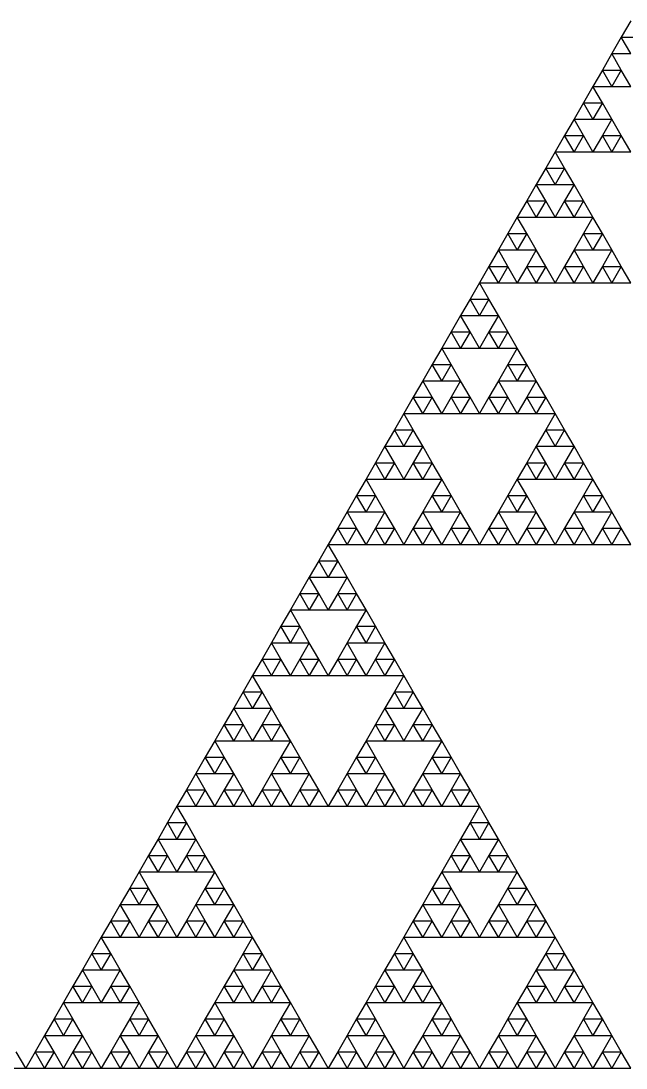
# Model space of a CAD drawing. Header units: metres. Extents: x -50 to 50, y -29 to 58.
# Drawn here: x -25.05 to -18.8, y -7.22 to 3.61 of the extents above; entities that cross this region are included whole.
import ezdxf

# ---------------------------------------------------------------- set-up
doc = ezdxf.new("R2010")
doc.units = ezdxf.units.M

msp = doc.modelspace()

# ---------------------------------------------------------------- linework, layer by layer
for p, q in [((-18.75, 3.60842), (-18.8477, 3.43928)), ((-18.8477, 3.43928), (-18.9453, 3.27014)), ((-18.75, 3.27014), (-18.8477, 3.43928)), ((-18.8477, 3.43928), (-18.6523, 3.43928)), ((-18.9453, 3.27014), (-19.043, 3.10099)), ((-18.8477, 3.10099), (-18.9453, 3.27014)), ((-18.9453, 3.27014), (-18.75, 3.27014)), ((-19.043, 3.10099), (-19.1406, 2.93185)), ((-18.9453, 2.93185), (-19.043, 3.10099)), ((-19.043, 3.10099), (-18.8477, 3.10099)), ((-18.8477, 3.10099), (-18.9453, 2.93185)), ((-18.75, 2.93185), (-18.8477, 3.10099)), ((-19.1406, 2.93185), (-19.2383, 2.76271)), ((-19.043, 2.76271), (-19.1406, 2.93185)), ((-19.1406, 2.93185), (-18.9453, 2.93185)), ((-18.9453, 2.93185), (-18.75, 2.93185)), ((-19.2383, 2.76271), (-19.3359, 2.59356)), ((-19.1406, 2.59356), (-19.2383, 2.76271)), ((-19.2383, 2.76271), (-19.043, 2.76271)), ((-19.043, 2.76271), (-19.1406, 2.59356)), ((-18.9453, 2.59356), (-19.043, 2.76271)), ((-19.3359, 2.59356), (-19.4336, 2.42442)), ((-19.2383, 2.42442), (-19.3359, 2.59356)), ((-19.3359, 2.59356), (-19.1406, 2.59356)), ((-19.1406, 2.59356), (-18.9453, 2.59356)), ((-18.9453, 2.59356), (-19.043, 2.42442)), ((-18.8477, 2.42442), (-18.9453, 2.59356)), ((-19.4336, 2.42442), (-19.5312, 2.25527)), ((-19.3359, 2.25527), (-19.4336, 2.42442)), ((-19.4336, 2.42442), (-19.2383, 2.42442)), ((-19.2383, 2.42442), (-19.3359, 2.25527)), ((-19.1406, 2.25527), (-19.2383, 2.42442)), ((-19.043, 2.42442), (-19.1406, 2.25527)), ((-18.9453, 2.25527), (-19.043, 2.42442)), ((-19.043, 2.42442), (-18.8477, 2.42442)), ((-18.8477, 2.42442), (-18.9453, 2.25527)), ((-18.75, 2.25527), (-18.8477, 2.42442)), ((-19.5312, 2.25526), (-19.6289, 2.08612)), ((-19.5312, 2.25527), (-19.3359, 2.25527)), ((-19.4336, 2.08612), (-19.5312, 2.25526)), ((-19.3359, 2.25527), (-19.1406, 2.25527)), ((-19.1406, 2.25527), (-18.9453, 2.25527)), ((-18.9453, 2.25527), (-18.75, 2.25527)), ((-19.6289, 2.08612), (-19.7266, 1.91697)), ((-19.5312, 1.91697), (-19.6289, 2.08612)), ((-19.6289, 2.08612), (-19.4336, 2.08612)), ((-19.4336, 2.08612), (-19.5312, 1.91697)), ((-19.3359, 1.91697), (-19.4336, 2.08612)), ((-19.7266, 1.91697), (-19.8242, 1.74783)), ((-19.6289, 1.74783), (-19.7266, 1.91697)), ((-19.7266, 1.91697), (-19.5312, 1.91697)), ((-19.5312, 1.91697), (-19.3359, 1.91697)), ((-19.3359, 1.91697), (-19.4336, 1.74783)), ((-19.2383, 1.74783), (-19.3359, 1.91697)), ((-19.8242, 1.74783), (-19.9219, 1.57868)), ((-19.7266, 1.57868), (-19.8242, 1.74783)), ((-19.8242, 1.74783), (-19.6289, 1.74783)), ((-19.6289, 1.74783), (-19.7266, 1.57868)), ((-19.5312, 1.57868), (-19.6289, 1.74783)), ((-19.4336, 1.74783), (-19.5312, 1.57868)), ((-19.3359, 1.57868), (-19.4336, 1.74783)), ((-19.4336, 1.74783), (-19.2383, 1.74783)), ((-19.2383, 1.74783), (-19.3359, 1.57868)), ((-19.1406, 1.57868), (-19.2383, 1.74783)), ((-19.9219, 1.57868), (-20.0195, 1.40954)), ((-19.8242, 1.40954), (-19.9219, 1.57868)), ((-19.9219, 1.57868), (-19.7266, 1.57868)), ((-19.7266, 1.57868), (-19.5312, 1.57868)), ((-19.5312, 1.57868), (-19.3359, 1.57868)), ((-19.3359, 1.57868), (-19.1406, 1.57868)), ((-19.1406, 1.57868), (-19.2383, 1.40954)), ((-19.043, 1.40954), (-19.1406, 1.57868)), ((-20.0195, 1.40954), (-20.1172, 1.2404)), ((-19.9219, 1.2404), (-20.0195, 1.40954)), ((-20.0195, 1.40954), (-19.8242, 1.40954)), ((-19.8242, 1.40954), (-19.9219, 1.2404)), ((-19.7266, 1.2404), (-19.8242, 1.40954)), ((-19.2383, 1.40954), (-19.3359, 1.2404)), ((-19.1406, 1.2404), (-19.2383, 1.40954)), ((-19.2383, 1.40954), (-19.043, 1.40954)), ((-19.043, 1.40954), (-19.1406, 1.2404)), ((-18.9453, 1.2404), (-19.043, 1.40954)), ((-20.1172, 1.2404), (-20.2148, 1.07125)), ((-20.0195, 1.07125), (-20.1172, 1.2404)), ((-20.1172, 1.2404), (-19.9219, 1.2404)), ((-19.9219, 1.2404), (-19.7266, 1.2404)), ((-19.7266, 1.2404), (-19.8242, 1.07125)), ((-19.6289, 1.07125), (-19.7266, 1.2404)), ((-19.3359, 1.2404), (-19.4336, 1.07125)), ((-19.2383, 1.07125), (-19.3359, 1.2404)), ((-19.3359, 1.2404), (-19.1406, 1.2404)), ((-19.1406, 1.2404), (-18.9453, 1.2404)), ((-18.9453, 1.2404), (-19.043, 1.07125)), ((-18.8477, 1.07125), (-18.9453, 1.2404)), ((-20.2148, 1.07125), (-20.3125, 0.90211)), ((-20.1172, 0.90211), (-20.2148, 1.07125)), ((-20.2148, 1.07125), (-20.0195, 1.07125)), ((-20.0195, 1.07125), (-20.1172, 0.90211)), ((-19.9219, 0.90211), (-20.0195, 1.07125)), ((-19.8242, 1.07125), (-19.9219, 0.90211)), ((-19.7266, 0.90211), (-19.8242, 1.07125)), ((-19.8242, 1.07125), (-19.6289, 1.07125)), ((-19.6289, 1.07125), (-19.7266, 0.90211)), ((-19.5312, 0.90211), (-19.6289, 1.07125)), ((-19.4336, 1.07125), (-19.5312, 0.90211)), ((-19.3359, 0.90211), (-19.4336, 1.07125)), ((-19.4336, 1.07125), (-19.2383, 1.07125)), ((-19.2383, 1.07125), (-19.3359, 0.90211)), ((-19.1406, 0.90211), (-19.2383, 1.07125)), ((-19.043, 1.07125), (-19.1406, 0.90211)), ((-18.9453, 0.90211), (-19.043, 1.07125)), ((-19.043, 1.07125), (-18.8477, 1.07125)), ((-18.8477, 1.07125), (-18.9453, 0.90211)), ((-18.75, 0.90211), (-18.8477, 1.07125)), ((-20.3125, 0.90209), (-20.4102, 0.73295)), ((-20.3125, 0.90211), (-20.1172, 0.90211)), ((-20.2148, 0.73295), (-20.3125, 0.90209)), ((-20.1172, 0.90211), (-19.9219, 0.90211)), ((-19.9219, 0.90211), (-19.7266, 0.90211)), ((-19.7266, 0.90211), (-19.5312, 0.90211)), ((-19.5312, 0.90211), (-19.3359, 0.90211)), ((-19.3359, 0.90211), (-19.1406, 0.90211)), ((-19.1406, 0.90211), (-18.9453, 0.90211)), ((-18.9453, 0.90211), (-18.75, 0.90211)), ((-20.4102, 0.73295), (-20.5078, 0.56381)), ((-20.3125, 0.56381), (-20.4102, 0.73295)), ((-20.4102, 0.73295), (-20.2148, 0.73295)), ((-20.2148, 0.73295), (-20.3125, 0.56381)), ((-20.1172, 0.56381), (-20.2148, 0.73295)), ((-20.5078, 0.56381), (-20.6055, 0.39466)), ((-20.4102, 0.39466), (-20.5078, 0.56381)), ((-20.5078, 0.56381), (-20.3125, 0.56381)), ((-20.3125, 0.56381), (-20.1172, 0.56381)), ((-20.1172, 0.56381), (-20.2148, 0.39466)), ((-20.0195, 0.39466), (-20.1172, 0.56381)), ((-20.6055, 0.39466), (-20.7031, 0.22552)), ((-20.5078, 0.22552), (-20.6055, 0.39466)), ((-20.6055, 0.39466), (-20.4102, 0.39466)), ((-20.4102, 0.39466), (-20.5078, 0.22552)), ((-20.3125, 0.22552), (-20.4102, 0.39466)), ((-20.2148, 0.39466), (-20.3125, 0.22552)), ((-20.1172, 0.22552), (-20.2148, 0.39466)), ((-20.2148, 0.39466), (-20.0195, 0.39466)), ((-20.0195, 0.39466), (-20.1172, 0.22552)), ((-19.9219, 0.22552), (-20.0195, 0.39466)), ((-20.7031, 0.22552), (-20.8008, 0.05638)), ((-20.6055, 0.05638), (-20.7031, 0.22552)), ((-20.7031, 0.22552), (-20.5078, 0.22552)), ((-20.5078, 0.22552), (-20.3125, 0.22552)), ((-20.3125, 0.22552), (-20.1172, 0.22552)), ((-20.1172, 0.22552), (-19.9219, 0.22552)), ((-19.9219, 0.22552), (-20.0195, 0.05638)), ((-19.8242, 0.05638), (-19.9219, 0.22552)), ((-20.8008, 0.05638), (-20.8984, -0.11277)), ((-20.7031, -0.11277), (-20.8008, 0.05638)), ((-20.8008, 0.05638), (-20.6055, 0.05638)), ((-20.6055, 0.05638), (-20.7031, -0.11277)), ((-20.5078, -0.11277), (-20.6055, 0.05638)), ((-20.0195, 0.05638), (-20.1172, -0.11277)), ((-19.9219, -0.11277), (-20.0195, 0.05638)), ((-20.0195, 0.05638), (-19.8242, 0.05638)), ((-19.8242, 0.05638), (-19.9219, -0.11277)), ((-19.7266, -0.11277), (-19.8242, 0.05638)), ((-20.8984, -0.11277), (-20.9961, -0.28191)), ((-20.8008, -0.28191), (-20.8984, -0.11277)), ((-20.8984, -0.11277), (-20.7031, -0.11277)), ((-20.7031, -0.11277), (-20.5078, -0.11277)), ((-20.5078, -0.11277), (-20.6055, -0.28191)), ((-20.4102, -0.28191), (-20.5078, -0.11277)), ((-20.1172, -0.11277), (-20.2148, -0.28191)), ((-20.0195, -0.28191), (-20.1172, -0.11277)), ((-20.1172, -0.11277), (-19.9219, -0.11277)), ((-19.9219, -0.11277), (-19.7266, -0.11277)), ((-19.7266, -0.11277), (-19.8242, -0.28191)), ((-19.6289, -0.28191), (-19.7266, -0.11277)), ((-20.9961, -0.28191), (-21.0938, -0.45105)), ((-20.8984, -0.45105), (-20.9961, -0.28191)), ((-20.9961, -0.28191), (-20.8008, -0.28191)), ((-20.8008, -0.28191), (-20.8984, -0.45105)), ((-20.7031, -0.45105), (-20.8008, -0.28191)), ((-20.6055, -0.28191), (-20.7031, -0.45105)), ((-20.5078, -0.45105), (-20.6055, -0.28191)), ((-20.6055, -0.28191), (-20.4102, -0.28191)), ((-20.4102, -0.28191), (-20.5078, -0.45105)), ((-20.3125, -0.45105), (-20.4102, -0.28191)), ((-20.2148, -0.28191), (-20.3125, -0.45105)), ((-20.1172, -0.45105), (-20.2148, -0.28191)), ((-20.2148, -0.28191), (-20.0195, -0.28191)), ((-20.0195, -0.28191), (-20.1172, -0.45105)), ((-19.9219, -0.45105), (-20.0195, -0.28191)), ((-19.8242, -0.28191), (-19.9219, -0.45105)), ((-19.7266, -0.45105), (-19.8242, -0.28191)), ((-19.8242, -0.28191), (-19.6289, -0.28191)), ((-19.6289, -0.28191), (-19.7266, -0.45105)), ((-19.5312, -0.45105), (-19.6289, -0.28191)), ((-21.0938, -0.45107), (-21.1914, -0.62021)), ((-21.0938, -0.45105), (-20.8984, -0.45105)), ((-20.9961, -0.62021), (-21.0938, -0.45107)), ((-20.8984, -0.45105), (-20.7031, -0.45105)), ((-20.7031, -0.45105), (-20.5078, -0.45105)), ((-20.5078, -0.45105), (-20.3125, -0.45105)), ((-20.3125, -0.45105), (-20.1172, -0.45105)), ((-20.1172, -0.45105), (-19.9219, -0.45105)), ((-19.9219, -0.45105), (-19.7266, -0.45105)), ((-19.7266, -0.45105), (-19.5312, -0.45105)), ((-19.5312, -0.45107), (-19.6289, -0.62021)), ((-19.4336, -0.62021), (-19.5312, -0.45107)), ((-21.1914, -0.62021), (-21.2891, -0.78936)), ((-21.0938, -0.78936), (-21.1914, -0.62021)), ((-21.1914, -0.62021), (-20.9961, -0.62021)), ((-20.9961, -0.62021), (-21.0938, -0.78936)), ((-20.8984, -0.78936), (-20.9961, -0.62021)), ((-19.6289, -0.62021), (-19.7266, -0.78936)), ((-19.5312, -0.78936), (-19.6289, -0.62021)), ((-19.6289, -0.62021), (-19.4336, -0.62021)), ((-19.4336, -0.62021), (-19.5312, -0.78936)), ((-19.3359, -0.78936), (-19.4336, -0.62021)), ((-21.2891, -0.78936), (-21.3867, -0.9585)), ((-21.1914, -0.9585), (-21.2891, -0.78936)), ((-21.2891, -0.78936), (-21.0938, -0.78936)), ((-21.0938, -0.78936), (-20.8984, -0.78936)), ((-20.8984, -0.78936), (-20.9961, -0.9585)), ((-20.8008, -0.9585), (-20.8984, -0.78936)), ((-19.7266, -0.78936), (-19.8242, -0.9585)), ((-19.6289, -0.9585), (-19.7266, -0.78936)), ((-19.7266, -0.78936), (-19.5312, -0.78936)), ((-19.5312, -0.78936), (-19.3359, -0.78936)), ((-19.3359, -0.78936), (-19.4336, -0.9585)), ((-19.2383, -0.9585), (-19.3359, -0.78936)), ((-21.3867, -0.9585), (-21.4844, -1.12765)), ((-21.2891, -1.12765), (-21.3867, -0.9585)), ((-21.3867, -0.9585), (-21.1914, -0.9585)), ((-21.1914, -0.9585), (-21.2891, -1.12765)), ((-21.0938, -1.12765), (-21.1914, -0.9585)), ((-20.9961, -0.9585), (-21.0938, -1.12765)), ((-20.8984, -1.12765), (-20.9961, -0.9585)), ((-20.9961, -0.9585), (-20.8008, -0.9585)), ((-20.8008, -0.9585), (-20.8984, -1.12765)), ((-20.7031, -1.12765), (-20.8008, -0.9585)), ((-19.8242, -0.9585), (-19.9219, -1.12765)), ((-19.7266, -1.12765), (-19.8242, -0.9585)), ((-19.8242, -0.9585), (-19.6289, -0.9585)), ((-19.6289, -0.9585), (-19.7266, -1.12765)), ((-19.5312, -1.12765), (-19.6289, -0.9585)), ((-19.4336, -0.9585), (-19.5312, -1.12765)), ((-19.3359, -1.12765), (-19.4336, -0.9585)), ((-19.4336, -0.9585), (-19.2383, -0.9585)), ((-19.2383, -0.9585), (-19.3359, -1.12765)), ((-19.1406, -1.12765), (-19.2383, -0.9585)), ((-21.4844, -1.12765), (-21.582, -1.29679)), ((-21.3867, -1.29679), (-21.4844, -1.12765)), ((-21.4844, -1.12765), (-21.2891, -1.12765)), ((-21.2891, -1.12765), (-21.0938, -1.12765)), ((-21.0938, -1.12765), (-20.8984, -1.12765)), ((-20.8984, -1.12765), (-20.7031, -1.12765)), ((-20.7031, -1.12765), (-20.8008, -1.29679)), ((-20.6055, -1.29679), (-20.7031, -1.12765)), ((-19.9219, -1.12765), (-20.0195, -1.29679)), ((-19.8242, -1.29679), (-19.9219, -1.12765)), ((-19.9219, -1.12765), (-19.7266, -1.12765)), ((-19.7266, -1.12765), (-19.5312, -1.12765)), ((-19.5312, -1.12765), (-19.3359, -1.12765)), ((-19.3359, -1.12765), (-19.1406, -1.12765)), ((-19.1406, -1.12765), (-19.2383, -1.29679)), ((-19.043, -1.29679), (-19.1406, -1.12765)), ((-21.582, -1.29679), (-21.6797, -1.46593)), ((-21.4844, -1.46593), (-21.582, -1.29679)), ((-21.582, -1.29679), (-21.3867, -1.29679)), ((-21.3867, -1.29679), (-21.4844, -1.46593)), ((-21.2891, -1.46593), (-21.3867, -1.29679)), ((-20.8008, -1.29679), (-20.8984, -1.46593)), ((-20.7031, -1.46593), (-20.8008, -1.29679)), ((-20.8008, -1.29679), (-20.6055, -1.29679)), ((-20.6055, -1.29679), (-20.7031, -1.46593)), ((-20.5078, -1.46593), (-20.6055, -1.29679)), ((-20.0195, -1.29679), (-20.1172, -1.46593)), ((-19.9219, -1.46593), (-20.0195, -1.29679)), ((-20.0195, -1.29679), (-19.8242, -1.29679)), ((-19.8242, -1.29679), (-19.9219, -1.46593)), ((-19.7266, -1.46593), (-19.8242, -1.29679)), ((-19.2383, -1.29679), (-19.3359, -1.46593)), ((-19.1406, -1.46593), (-19.2383, -1.29679)), ((-19.2383, -1.29679), (-19.043, -1.29679)), ((-19.043, -1.29679), (-19.1406, -1.46593)), ((-18.9453, -1.46593), (-19.043, -1.29679)), ((-21.6797, -1.46593), (-21.7773, -1.63508)), ((-21.582, -1.63508), (-21.6797, -1.46593)), ((-21.6797, -1.46593), (-21.4844, -1.46593)), ((-21.4844, -1.46593), (-21.2891, -1.46593)), ((-21.2891, -1.46593), (-21.3867, -1.63508)), ((-21.1914, -1.63508), (-21.2891, -1.46593)), ((-20.8984, -1.46593), (-20.9961, -1.63508)), ((-20.8008, -1.63508), (-20.8984, -1.46593)), ((-20.8984, -1.46593), (-20.7031, -1.46593)), ((-20.7031, -1.46593), (-20.5078, -1.46593)), ((-20.5078, -1.46593), (-20.6055, -1.63508)), ((-20.4102, -1.63508), (-20.5078, -1.46593)), ((-20.1172, -1.46593), (-20.2148, -1.63508)), ((-20.0195, -1.63508), (-20.1172, -1.46593)), ((-20.1172, -1.46593), (-19.9219, -1.46593)), ((-19.9219, -1.46593), (-19.7266, -1.46593)), ((-19.7266, -1.46593), (-19.8242, -1.63508)), ((-19.6289, -1.63508), (-19.7266, -1.46593)), ((-19.3359, -1.46593), (-19.4336, -1.63508)), ((-19.2383, -1.63508), (-19.3359, -1.46593)), ((-19.3359, -1.46593), (-19.1406, -1.46593)), ((-19.1406, -1.46593), (-18.9453, -1.46593)), ((-18.9453, -1.46593), (-19.043, -1.63508)), ((-18.8477, -1.63508), (-18.9453, -1.46593)), ((-21.7773, -1.63508), (-21.875, -1.80422)), ((-21.6797, -1.80422), (-21.7773, -1.63508)), ((-21.7773, -1.63508), (-21.582, -1.63508)), ((-21.582, -1.63508), (-21.6797, -1.80422)), ((-21.4844, -1.80422), (-21.582, -1.63508)), ((-21.3867, -1.63508), (-21.4844, -1.80422)), ((-21.2891, -1.80422), (-21.3867, -1.63508)), ((-21.3867, -1.63508), (-21.1914, -1.63508)), ((-21.1914, -1.63508), (-21.2891, -1.80422)), ((-21.0938, -1.80422), (-21.1914, -1.63508)), ((-20.9961, -1.63508), (-21.0938, -1.80422)), ((-20.8984, -1.80422), (-20.9961, -1.63508)), ((-20.9961, -1.63508), (-20.8008, -1.63508)), ((-20.8008, -1.63508), (-20.8984, -1.80422)), ((-20.7031, -1.80422), (-20.8008, -1.63508)), ((-20.6055, -1.63508), (-20.7031, -1.80422)), ((-20.5078, -1.80422), (-20.6055, -1.63508)), ((-20.6055, -1.63508), (-20.4102, -1.63508)), ((-20.4102, -1.63508), (-20.5078, -1.80422)), ((-20.3125, -1.80422), (-20.4102, -1.63508)), ((-20.2148, -1.63508), (-20.3125, -1.80422)), ((-20.1172, -1.80422), (-20.2148, -1.63508)), ((-20.2148, -1.63508), (-20.0195, -1.63508)), ((-20.0195, -1.63508), (-20.1172, -1.80422)), ((-19.9219, -1.80422), (-20.0195, -1.63508)), ((-19.8242, -1.63508), (-19.9219, -1.80422)), ((-19.7266, -1.80422), (-19.8242, -1.63508)), ((-19.8242, -1.63508), (-19.6289, -1.63508)), ((-19.6289, -1.63508), (-19.7266, -1.80422)), ((-19.5312, -1.80422), (-19.6289, -1.63508)), ((-19.4336, -1.63508), (-19.5312, -1.80422)), ((-19.3359, -1.80422), (-19.4336, -1.63508)), ((-19.4336, -1.63508), (-19.2383, -1.63508)), ((-19.2383, -1.63508), (-19.3359, -1.80422)), ((-19.1406, -1.80422), (-19.2383, -1.63508)), ((-19.043, -1.63508), (-19.1406, -1.80422)), ((-18.9453, -1.80422), (-19.043, -1.63508)), ((-19.043, -1.63508), (-18.8477, -1.63508)), ((-18.8477, -1.63508), (-18.9453, -1.80422)), ((-18.75, -1.80422), (-18.8477, -1.63508)), ((-21.875, -1.80424), (-21.9727, -1.97338)), ((-21.875, -1.80422), (-21.6797, -1.80422)), ((-21.7773, -1.97338), (-21.875, -1.80424)), ((-21.6797, -1.80422), (-21.4844, -1.80422)), ((-21.4844, -1.80422), (-21.2891, -1.80422)), ((-21.2891, -1.80422), (-21.0938, -1.80422)), ((-21.0938, -1.80422), (-20.8984, -1.80422)), ((-20.8984, -1.80422), (-20.7031, -1.80422)), ((-20.7031, -1.80422), (-20.5078, -1.80422)), ((-20.5078, -1.80422), (-20.3125, -1.80422)), ((-20.3125, -1.80422), (-20.1172, -1.80422)), ((-20.1172, -1.80422), (-19.9219, -1.80422)), ((-19.9219, -1.80422), (-19.7266, -1.80422)), ((-19.7266, -1.80422), (-19.5312, -1.80422)), ((-19.5312, -1.80422), (-19.3359, -1.80422)), ((-19.3359, -1.80422), (-19.1406, -1.80422)), ((-19.1406, -1.80422), (-18.9453, -1.80422)), ((-18.9453, -1.80422), (-18.75, -1.80422)), ((-21.9727, -1.97338), (-22.0703, -2.14252)), ((-21.875, -2.14252), (-21.9727, -1.97338)), ((-21.9727, -1.97338), (-21.7773, -1.97338)), ((-21.7773, -1.97338), (-21.875, -2.14252)), ((-21.6797, -2.14252), (-21.7773, -1.97338)), ((-22.0703, -2.14252), (-22.168, -2.31167)), ((-21.9727, -2.31167), (-22.0703, -2.14252)), ((-22.0703, -2.14252), (-21.875, -2.14252)), ((-21.875, -2.14252), (-21.6797, -2.14252)), ((-21.6797, -2.14252), (-21.7773, -2.31167)), ((-21.582, -2.31167), (-21.6797, -2.14252)), ((-22.168, -2.31167), (-22.2656, -2.48081)), ((-22.0703, -2.48081), (-22.168, -2.31167)), ((-22.168, -2.31167), (-21.9727, -2.31167)), ((-21.9727, -2.31167), (-22.0703, -2.48081)), ((-21.875, -2.48081), (-21.9727, -2.31167)), ((-21.7773, -2.31167), (-21.875, -2.48081)), ((-21.6797, -2.48081), (-21.7773, -2.31167)), ((-21.7773, -2.31167), (-21.582, -2.31167)), ((-21.582, -2.31167), (-21.6797, -2.48081)), ((-21.4844, -2.48081), (-21.582, -2.31167)), ((-22.2656, -2.48081), (-22.3633, -2.64995)), ((-22.168, -2.64995), (-22.2656, -2.48081)), ((-22.2656, -2.48081), (-22.0703, -2.48081)), ((-22.0703, -2.48081), (-21.875, -2.48081)), ((-21.875, -2.48081), (-21.6797, -2.48081)), ((-21.6797, -2.48081), (-21.4844, -2.48081)), ((-21.4844, -2.48081), (-21.582, -2.64995)), ((-21.3867, -2.64995), (-21.4844, -2.48081)), ((-22.3633, -2.64995), (-22.4609, -2.8191)), ((-22.2656, -2.8191), (-22.3633, -2.64995)), ((-22.3633, -2.64995), (-22.168, -2.64995)), ((-22.168, -2.64995), (-22.2656, -2.8191)), ((-22.0703, -2.8191), (-22.168, -2.64995)), ((-21.582, -2.64995), (-21.6797, -2.8191)), ((-21.4844, -2.8191), (-21.582, -2.64995)), ((-21.582, -2.64995), (-21.3867, -2.64995)), ((-21.3867, -2.64995), (-21.4844, -2.8191)), ((-21.2891, -2.8191), (-21.3867, -2.64995)), ((-22.4609, -2.8191), (-22.5586, -2.98824)), ((-22.3633, -2.98824), (-22.4609, -2.8191)), ((-22.4609, -2.8191), (-22.2656, -2.8191)), ((-22.2656, -2.8191), (-22.0703, -2.8191)), ((-22.0703, -2.8191), (-22.168, -2.98824)), ((-21.9727, -2.98824), (-22.0703, -2.8191)), ((-21.6797, -2.8191), (-21.7773, -2.98824)), ((-21.582, -2.98824), (-21.6797, -2.8191)), ((-21.6797, -2.8191), (-21.4844, -2.8191)), ((-21.4844, -2.8191), (-21.2891, -2.8191)), ((-21.2891, -2.8191), (-21.3867, -2.98824)), ((-21.1914, -2.98824), (-21.2891, -2.8191)), ((-22.5586, -2.98824), (-22.6562, -3.15738)), ((-22.4609, -3.15738), (-22.5586, -2.98824)), ((-22.5586, -2.98824), (-22.3633, -2.98824)), ((-22.3633, -2.98824), (-22.4609, -3.15738)), ((-22.2656, -3.15738), (-22.3633, -2.98824)), ((-22.168, -2.98824), (-22.2656, -3.15738)), ((-22.0703, -3.15738), (-22.168, -2.98824)), ((-22.168, -2.98824), (-21.9727, -2.98824)), ((-21.9727, -2.98824), (-22.0703, -3.15738)), ((-21.875, -3.15738), (-21.9727, -2.98824)), ((-21.7773, -2.98824), (-21.875, -3.15738)), ((-21.6797, -3.15738), (-21.7773, -2.98824)), ((-21.7773, -2.98824), (-21.582, -2.98824)), ((-21.582, -2.98824), (-21.6797, -3.15738)), ((-21.4844, -3.15738), (-21.582, -2.98824)), ((-21.3867, -2.98824), (-21.4844, -3.15738)), ((-21.2891, -3.15738), (-21.3867, -2.98824)), ((-21.3867, -2.98824), (-21.1914, -2.98824)), ((-21.1914, -2.98824), (-21.2891, -3.15738)), ((-21.0938, -3.15738), (-21.1914, -2.98824)), ((-22.6562, -3.1574), (-22.7539, -3.32654)), ((-22.6562, -3.15738), (-22.4609, -3.15738)), ((-22.5586, -3.32654), (-22.6562, -3.1574)), ((-22.4609, -3.15738), (-22.2656, -3.15738)), ((-22.2656, -3.15738), (-22.0703, -3.15738)), ((-22.0703, -3.15738), (-21.875, -3.15738)), ((-21.875, -3.15738), (-21.6797, -3.15738)), ((-21.6797, -3.15738), (-21.4844, -3.15738)), ((-21.4844, -3.15738), (-21.2891, -3.15738)), ((-21.2891, -3.15738), (-21.0938, -3.15738)), ((-21.0938, -3.1574), (-21.1914, -3.32654)), ((-20.9961, -3.32654), (-21.0938, -3.1574)), ((-22.7539, -3.32654), (-22.8516, -3.49569)), ((-22.6562, -3.49569), (-22.7539, -3.32654)), ((-22.7539, -3.32654), (-22.5586, -3.32654)), ((-22.5586, -3.32654), (-22.6562, -3.49569)), ((-22.4609, -3.49569), (-22.5586, -3.32654)), ((-21.1914, -3.32654), (-21.2891, -3.49569)), ((-21.0938, -3.49569), (-21.1914, -3.32654)), ((-21.1914, -3.32654), (-20.9961, -3.32654)), ((-20.9961, -3.32654), (-21.0938, -3.49569)), ((-20.8984, -3.49569), (-20.9961, -3.32654)), ((-22.8516, -3.49569), (-22.9492, -3.66483)), ((-22.7539, -3.66483), (-22.8516, -3.49569)), ((-22.8516, -3.49569), (-22.6562, -3.49569)), ((-22.6562, -3.49569), (-22.4609, -3.49569)), ((-22.4609, -3.49569), (-22.5586, -3.66483)), ((-22.3633, -3.66483), (-22.4609, -3.49569)), ((-21.2891, -3.49569), (-21.3867, -3.66483)), ((-21.1914, -3.66483), (-21.2891, -3.49569)), ((-21.2891, -3.49569), (-21.0938, -3.49569)), ((-21.0938, -3.49569), (-20.8984, -3.49569)), ((-20.8984, -3.49569), (-20.9961, -3.66483)), ((-20.8008, -3.66483), (-20.8984, -3.49569)), ((-22.9492, -3.66483), (-23.0469, -3.83397)), ((-22.8516, -3.83397), (-22.9492, -3.66483)), ((-22.9492, -3.66483), (-22.7539, -3.66483)), ((-22.7539, -3.66483), (-22.8516, -3.83397)), ((-22.6562, -3.83397), (-22.7539, -3.66483)), ((-22.5586, -3.66483), (-22.6562, -3.83397)), ((-22.4609, -3.83397), (-22.5586, -3.66483)), ((-22.5586, -3.66483), (-22.3633, -3.66483)), ((-22.3633, -3.66483), (-22.4609, -3.83397)), ((-22.2656, -3.83397), (-22.3633, -3.66483)), ((-21.3867, -3.66483), (-21.4844, -3.83397)), ((-21.2891, -3.83397), (-21.3867, -3.66483)), ((-21.3867, -3.66483), (-21.1914, -3.66483)), ((-21.1914, -3.66483), (-21.2891, -3.83397)), ((-21.0938, -3.83397), (-21.1914, -3.66483)), ((-20.9961, -3.66483), (-21.0938, -3.83397)), ((-20.8984, -3.83397), (-20.9961, -3.66483)), ((-20.9961, -3.66483), (-20.8008, -3.66483)), ((-20.8008, -3.66483), (-20.8984, -3.83397)), ((-20.7031, -3.83397), (-20.8008, -3.66483)), ((-23.0469, -3.83397), (-23.1445, -4.00312)), ((-22.9492, -4.00312), (-23.0469, -3.83397)), ((-23.0469, -3.83397), (-22.8516, -3.83397)), ((-22.8516, -3.83397), (-22.6562, -3.83397)), ((-22.6562, -3.83397), (-22.4609, -3.83397)), ((-22.4609, -3.83397), (-22.2656, -3.83397)), ((-22.2656, -3.83397), (-22.3633, -4.00312)), ((-22.168, -4.00312), (-22.2656, -3.83397)), ((-21.4844, -3.83397), (-21.582, -4.00312)), ((-21.3867, -4.00312), (-21.4844, -3.83397)), ((-21.4844, -3.83397), (-21.2891, -3.83397)), ((-21.2891, -3.83397), (-21.0938, -3.83397)), ((-21.0938, -3.83397), (-20.8984, -3.83397)), ((-20.8984, -3.83397), (-20.7031, -3.83397)), ((-20.7031, -3.83397), (-20.8008, -4.00312)), ((-20.6055, -4.00312), (-20.7031, -3.83397)), ((-23.1445, -4.00312), (-23.2422, -4.17226)), ((-23.0469, -4.17226), (-23.1445, -4.00312)), ((-23.1445, -4.00312), (-22.9492, -4.00312)), ((-22.9492, -4.00312), (-23.0469, -4.17226)), ((-22.8516, -4.17226), (-22.9492, -4.00312)), ((-22.3633, -4.00312), (-22.4609, -4.17226)), ((-22.2656, -4.17226), (-22.3633, -4.00312)), ((-22.3633, -4.00312), (-22.168, -4.00312)), ((-22.168, -4.00312), (-22.2656, -4.17226)), ((-22.0703, -4.17226), (-22.168, -4.00312)), ((-21.582, -4.00312), (-21.6797, -4.17226)), ((-21.4844, -4.17226), (-21.582, -4.00312)), ((-21.582, -4.00312), (-21.3867, -4.00312)), ((-21.3867, -4.00312), (-21.4844, -4.17226)), ((-21.2891, -4.17226), (-21.3867, -4.00312)), ((-20.8008, -4.00312), (-20.8984, -4.17226)), ((-20.7031, -4.17226), (-20.8008, -4.00312)), ((-20.8008, -4.00312), (-20.6055, -4.00312)), ((-20.6055, -4.00312), (-20.7031, -4.17226)), ((-20.5078, -4.17226), (-20.6055, -4.00312)), ((-23.2422, -4.17226), (-23.3398, -4.34141)), ((-23.1445, -4.34141), (-23.2422, -4.17226)), ((-23.2422, -4.17226), (-23.0469, -4.17226)), ((-23.0469, -4.17226), (-22.8516, -4.17226)), ((-22.8516, -4.17226), (-22.9492, -4.34141)), ((-22.7539, -4.34141), (-22.8516, -4.17226)), ((-22.4609, -4.17226), (-22.5586, -4.34141)), ((-22.3633, -4.34141), (-22.4609, -4.17226)), ((-22.4609, -4.17226), (-22.2656, -4.17226)), ((-22.2656, -4.17226), (-22.0703, -4.17226)), ((-22.0703, -4.17226), (-22.168, -4.34141)), ((-21.9727, -4.34141), (-22.0703, -4.17226)), ((-21.6797, -4.17226), (-21.7773, -4.34141)), ((-21.582, -4.34141), (-21.6797, -4.17226)), ((-21.6797, -4.17226), (-21.4844, -4.17226)), ((-21.4844, -4.17226), (-21.2891, -4.17226)), ((-21.2891, -4.17226), (-21.3867, -4.34141)), ((-21.1914, -4.34141), (-21.2891, -4.17226)), ((-20.8984, -4.17226), (-20.9961, -4.34141)), ((-20.8008, -4.34141), (-20.8984, -4.17226)), ((-20.8984, -4.17226), (-20.7031, -4.17226)), ((-20.7031, -4.17226), (-20.5078, -4.17226)), ((-20.5078, -4.17226), (-20.6055, -4.34141)), ((-20.4102, -4.34141), (-20.5078, -4.17226)), ((-23.3398, -4.34141), (-23.4375, -4.51055)), ((-23.2422, -4.51055), (-23.3398, -4.34141)), ((-23.3398, -4.34141), (-23.1445, -4.34141)), ((-23.1445, -4.34141), (-23.2422, -4.51055)), ((-23.0469, -4.51055), (-23.1445, -4.34141)), ((-22.9492, -4.34141), (-23.0469, -4.51055)), ((-22.8516, -4.51055), (-22.9492, -4.34141)), ((-22.9492, -4.34141), (-22.7539, -4.34141)), ((-22.7539, -4.34141), (-22.8516, -4.51055)), ((-22.6562, -4.51055), (-22.7539, -4.34141)), ((-22.5586, -4.34141), (-22.6562, -4.51055)), ((-22.4609, -4.51055), (-22.5586, -4.34141)), ((-22.5586, -4.34141), (-22.3633, -4.34141)), ((-22.3633, -4.34141), (-22.4609, -4.51055)), ((-22.2656, -4.51055), (-22.3633, -4.34141)), ((-22.168, -4.34141), (-22.2656, -4.51055)), ((-22.0703, -4.51055), (-22.168, -4.34141)), ((-22.168, -4.34141), (-21.9727, -4.34141)), ((-21.9727, -4.34141), (-22.0703, -4.51055)), ((-21.875, -4.51055), (-21.9727, -4.34141)), ((-21.7773, -4.34141), (-21.875, -4.51055)), ((-21.6797, -4.51055), (-21.7773, -4.34141)), ((-21.7773, -4.34141), (-21.582, -4.34141)), ((-21.582, -4.34141), (-21.6797, -4.51055)), ((-21.4844, -4.51055), (-21.582, -4.34141)), ((-21.3867, -4.34141), (-21.4844, -4.51055)), ((-21.2891, -4.51055), (-21.3867, -4.34141)), ((-21.3867, -4.34141), (-21.1914, -4.34141)), ((-21.1914, -4.34141), (-21.2891, -4.51055)), ((-21.0938, -4.51055), (-21.1914, -4.34141)), ((-20.9961, -4.34141), (-21.0938, -4.51055)), ((-20.8984, -4.51055), (-20.9961, -4.34141)), ((-20.9961, -4.34141), (-20.8008, -4.34141)), ((-20.8008, -4.34141), (-20.8984, -4.51055)), ((-20.7031, -4.51055), (-20.8008, -4.34141)), ((-20.6055, -4.34141), (-20.7031, -4.51055)), ((-20.5078, -4.51055), (-20.6055, -4.34141)), ((-20.6055, -4.34141), (-20.4102, -4.34141)), ((-20.4102, -4.34141), (-20.5078, -4.51055)), ((-20.3125, -4.51055), (-20.4102, -4.34141)), ((-23.4375, -4.51056), (-23.5352, -4.67971)), ((-23.4375, -4.51055), (-23.2422, -4.51055)), ((-23.3398, -4.67971), (-23.4375, -4.51056)), ((-23.2422, -4.51055), (-23.0469, -4.51055)), ((-23.0469, -4.51055), (-22.8516, -4.51055)), ((-22.8516, -4.51055), (-22.6562, -4.51055)), ((-22.6562, -4.51055), (-22.4609, -4.51055)), ((-22.4609, -4.51055), (-22.2656, -4.51055)), ((-22.2656, -4.51055), (-22.0703, -4.51055)), ((-22.0703, -4.51055), (-21.875, -4.51055)), ((-21.875, -4.51055), (-21.6797, -4.51055)), ((-21.6797, -4.51055), (-21.4844, -4.51055)), ((-21.4844, -4.51055), (-21.2891, -4.51055)), ((-21.2891, -4.51055), (-21.0938, -4.51055)), ((-21.0938, -4.51055), (-20.8984, -4.51055)), ((-20.8984, -4.51055), (-20.7031, -4.51055)), ((-20.7031, -4.51055), (-20.5078, -4.51055)), ((-20.5078, -4.51055), (-20.3125, -4.51055)), ((-20.3125, -4.51056), (-20.4102, -4.67971)), ((-20.2148, -4.67971), (-20.3125, -4.51056)), ((-23.5352, -4.67971), (-23.6328, -4.84885)), ((-23.4375, -4.84885), (-23.5352, -4.67971)), ((-23.5352, -4.67971), (-23.3398, -4.67971)), ((-23.3398, -4.67971), (-23.4375, -4.84885)), ((-23.2422, -4.84885), (-23.3398, -4.67971)), ((-20.4102, -4.67971), (-20.5078, -4.84885)), ((-20.3125, -4.84885), (-20.4102, -4.67971)), ((-20.4102, -4.67971), (-20.2148, -4.67971)), ((-20.2148, -4.67971), (-20.3125, -4.84885)), ((-20.1172, -4.84885), (-20.2148, -4.67971)), ((-23.6328, -4.84885), (-23.7305, -5.018)), ((-23.5352, -5.018), (-23.6328, -4.84885)), ((-23.6328, -4.84885), (-23.4375, -4.84885)), ((-23.4375, -4.84885), (-23.2422, -4.84885)), ((-23.2422, -4.84885), (-23.3398, -5.018)), ((-23.1445, -5.018), (-23.2422, -4.84885)), ((-20.5078, -4.84885), (-20.6055, -5.018)), ((-20.4102, -5.018), (-20.5078, -4.84885)), ((-20.5078, -4.84885), (-20.3125, -4.84885)), ((-20.3125, -4.84885), (-20.1172, -4.84885)), ((-20.1172, -4.84885), (-20.2148, -5.018)), ((-20.0195, -5.018), (-20.1172, -4.84885)), ((-23.7305, -5.018), (-23.8281, -5.18714)), ((-23.6328, -5.18714), (-23.7305, -5.018)), ((-23.7305, -5.018), (-23.5352, -5.018)), ((-23.5352, -5.018), (-23.6328, -5.18714)), ((-23.4375, -5.18714), (-23.5352, -5.018)), ((-23.3398, -5.018), (-23.4375, -5.18714)), ((-23.2422, -5.18714), (-23.3398, -5.018)), ((-23.3398, -5.018), (-23.1445, -5.018)), ((-23.1445, -5.018), (-23.2422, -5.18714)), ((-23.0469, -5.18714), (-23.1445, -5.018)), ((-20.6055, -5.018), (-20.7031, -5.18714)), ((-20.5078, -5.18714), (-20.6055, -5.018)), ((-20.6055, -5.018), (-20.4102, -5.018)), ((-20.4102, -5.018), (-20.5078, -5.18714)), ((-20.3125, -5.18714), (-20.4102, -5.018)), ((-20.2148, -5.018), (-20.3125, -5.18714)), ((-20.1172, -5.18714), (-20.2148, -5.018)), ((-20.2148, -5.018), (-20.0195, -5.018)), ((-20.0195, -5.018), (-20.1172, -5.18714)), ((-19.9219, -5.18714), (-20.0195, -5.018)), ((-23.8281, -5.18714), (-23.9258, -5.35628)), ((-23.7305, -5.35628), (-23.8281, -5.18714)), ((-23.8281, -5.18714), (-23.6328, -5.18714)), ((-23.6328, -5.18714), (-23.4375, -5.18714)), ((-23.4375, -5.18714), (-23.2422, -5.18714)), ((-23.2422, -5.18714), (-23.0469, -5.18714)), ((-23.0469, -5.18714), (-23.1445, -5.35628)), ((-22.9492, -5.35628), (-23.0469, -5.18714)), ((-20.7031, -5.18714), (-20.8008, -5.35628)), ((-20.6055, -5.35628), (-20.7031, -5.18714)), ((-20.7031, -5.18714), (-20.5078, -5.18714)), ((-20.5078, -5.18714), (-20.3125, -5.18714)), ((-20.3125, -5.18714), (-20.1172, -5.18714)), ((-20.1172, -5.18714), (-19.9219, -5.18714)), ((-19.9219, -5.18714), (-20.0195, -5.35628)), ((-19.8242, -5.35628), (-19.9219, -5.18714)), ((-23.9258, -5.35628), (-24.0234, -5.52543)), ((-23.8281, -5.52543), (-23.9258, -5.35628)), ((-23.9258, -5.35628), (-23.7305, -5.35628)), ((-23.7305, -5.35628), (-23.8281, -5.52543)), ((-23.6328, -5.52543), (-23.7305, -5.35628)), ((-23.1445, -5.35628), (-23.2422, -5.52543)), ((-23.0469, -5.52543), (-23.1445, -5.35628)), ((-23.1445, -5.35628), (-22.9492, -5.35628)), ((-22.9492, -5.35628), (-23.0469, -5.52543)), ((-22.8516, -5.52543), (-22.9492, -5.35628)), ((-20.8008, -5.35628), (-20.8984, -5.52543)), ((-20.7031, -5.52543), (-20.8008, -5.35628)), ((-20.8008, -5.35628), (-20.6055, -5.35628)), ((-20.6055, -5.35628), (-20.7031, -5.52543)), ((-20.5078, -5.52543), (-20.6055, -5.35628)), ((-20.0195, -5.35628), (-20.1172, -5.52543)), ((-19.9219, -5.52543), (-20.0195, -5.35628)), ((-20.0195, -5.35628), (-19.8242, -5.35628)), ((-19.8242, -5.35628), (-19.9219, -5.52543)), ((-19.7266, -5.52543), (-19.8242, -5.35628)), ((-24.0234, -5.52543), (-24.1211, -5.69457)), ((-23.9258, -5.69457), (-24.0234, -5.52543)), ((-24.0234, -5.52543), (-23.8281, -5.52543)), ((-23.8281, -5.52543), (-23.6328, -5.52543)), ((-23.6328, -5.52543), (-23.7305, -5.69457)), ((-23.5352, -5.69457), (-23.6328, -5.52543)), ((-23.2422, -5.52543), (-23.3398, -5.69457)), ((-23.1445, -5.69457), (-23.2422, -5.52543)), ((-23.2422, -5.52543), (-23.0469, -5.52543)), ((-23.0469, -5.52543), (-22.8516, -5.52543)), ((-22.8516, -5.52543), (-22.9492, -5.69457)), ((-22.7539, -5.69457), (-22.8516, -5.52543)), ((-20.8984, -5.52543), (-20.9961, -5.69457)), ((-20.8008, -5.69457), (-20.8984, -5.52543)), ((-20.8984, -5.52543), (-20.7031, -5.52543)), ((-20.7031, -5.52543), (-20.5078, -5.52543)), ((-20.5078, -5.52543), (-20.6055, -5.69457)), ((-20.4102, -5.69457), (-20.5078, -5.52543)), ((-20.1172, -5.52543), (-20.2148, -5.69457)), ((-20.0195, -5.69457), (-20.1172, -5.52543)), ((-20.1172, -5.52543), (-19.9219, -5.52543)), ((-19.9219, -5.52543), (-19.7266, -5.52543)), ((-19.7266, -5.52543), (-19.8242, -5.69457)), ((-19.6289, -5.69457), (-19.7266, -5.52543)), ((-24.1211, -5.69457), (-24.2188, -5.86371)), ((-24.0234, -5.86371), (-24.1211, -5.69457)), ((-24.1211, -5.69457), (-23.9258, -5.69457)), ((-23.9258, -5.69457), (-24.0234, -5.86371)), ((-23.8281, -5.86371), (-23.9258, -5.69457)), ((-23.7305, -5.69457), (-23.8281, -5.86371)), ((-23.6328, -5.86371), (-23.7305, -5.69457)), ((-23.7305, -5.69457), (-23.5352, -5.69457)), ((-23.5352, -5.69457), (-23.6328, -5.86371)), ((-23.4375, -5.86371), (-23.5352, -5.69457)), ((-23.3398, -5.69457), (-23.4375, -5.86371)), ((-23.2422, -5.86371), (-23.3398, -5.69457)), ((-23.3398, -5.69457), (-23.1445, -5.69457)), ((-23.1445, -5.69457), (-23.2422, -5.86371)), ((-23.0469, -5.86371), (-23.1445, -5.69457)), ((-22.9492, -5.69457), (-23.0469, -5.86371)), ((-22.8516, -5.86371), (-22.9492, -5.69457)), ((-22.9492, -5.69457), (-22.7539, -5.69457)), ((-22.7539, -5.69457), (-22.8516, -5.86371)), ((-22.6562, -5.86371), (-22.7539, -5.69457)), ((-20.9961, -5.69457), (-21.0938, -5.86371)), ((-20.8984, -5.86371), (-20.9961, -5.69457)), ((-20.9961, -5.69457), (-20.8008, -5.69457)), ((-20.8008, -5.69457), (-20.8984, -5.86371)), ((-20.7031, -5.86371), (-20.8008, -5.69457)), ((-20.6055, -5.69457), (-20.7031, -5.86371)), ((-20.5078, -5.86371), (-20.6055, -5.69457)), ((-20.6055, -5.69457), (-20.4102, -5.69457)), ((-20.4102, -5.69457), (-20.5078, -5.86371)), ((-20.3125, -5.86371), (-20.4102, -5.69457)), ((-20.2148, -5.69457), (-20.3125, -5.86371)), ((-20.1172, -5.86371), (-20.2148, -5.69457)), ((-20.2148, -5.69457), (-20.0195, -5.69457)), ((-20.0195, -5.69457), (-20.1172, -5.86371)), ((-19.9219, -5.86371), (-20.0195, -5.69457)), ((-19.8242, -5.69457), (-19.9219, -5.86371)), ((-19.7266, -5.86371), (-19.8242, -5.69457)), ((-19.8242, -5.69457), (-19.6289, -5.69457)), ((-19.6289, -5.69457), (-19.7266, -5.86371)), ((-19.5312, -5.86371), (-19.6289, -5.69457)), ((-24.2188, -5.86373), (-24.3164, -6.03287)), ((-24.2188, -5.86371), (-24.0234, -5.86371)), ((-24.1211, -6.03287), (-24.2188, -5.86373)), ((-24.0234, -5.86371), (-23.8281, -5.86371)), ((-23.8281, -5.86371), (-23.6328, -5.86371)), ((-23.6328, -5.86371), (-23.4375, -5.86371)), ((-23.4375, -5.86371), (-23.2422, -5.86371)), ((-23.2422, -5.86371), (-23.0469, -5.86371)), ((-23.0469, -5.86371), (-22.8516, -5.86371)), ((-22.8516, -5.86371), (-22.6562, -5.86371)), ((-22.6562, -5.86373), (-22.7539, -6.03287)), ((-22.5586, -6.03287), (-22.6562, -5.86373)), ((-21.0938, -5.86373), (-21.1914, -6.03287)), ((-21.0938, -5.86371), (-20.8984, -5.86371)), ((-20.9961, -6.03287), (-21.0938, -5.86373)), ((-20.8984, -5.86371), (-20.7031, -5.86371)), ((-20.7031, -5.86371), (-20.5078, -5.86371)), ((-20.5078, -5.86371), (-20.3125, -5.86371)), ((-20.3125, -5.86371), (-20.1172, -5.86371)), ((-20.1172, -5.86371), (-19.9219, -5.86371)), ((-19.9219, -5.86371), (-19.7266, -5.86371)), ((-19.7266, -5.86371), (-19.5312, -5.86371)), ((-19.5312, -5.86373), (-19.6289, -6.03287)), ((-19.4336, -6.03287), (-19.5312, -5.86373)), ((-24.3164, -6.03287), (-24.4141, -6.20202)), ((-24.2188, -6.20202), (-24.3164, -6.03287)), ((-24.3164, -6.03287), (-24.1211, -6.03287)), ((-24.1211, -6.03287), (-24.2188, -6.20202)), ((-24.0234, -6.20202), (-24.1211, -6.03287)), ((-22.7539, -6.03287), (-22.8516, -6.20202)), ((-22.6562, -6.20202), (-22.7539, -6.03287)), ((-22.7539, -6.03287), (-22.5586, -6.03287)), ((-22.5586, -6.03287), (-22.6562, -6.20202)), ((-22.4609, -6.20202), (-22.5586, -6.03287)), ((-21.1914, -6.03287), (-21.2891, -6.20202)), ((-21.0938, -6.20202), (-21.1914, -6.03287)), ((-21.1914, -6.03287), (-20.9961, -6.03287)), ((-20.9961, -6.03287), (-21.0938, -6.20202)), ((-20.8984, -6.20202), (-20.9961, -6.03287)), ((-19.6289, -6.03287), (-19.7266, -6.20202)), ((-19.5312, -6.20202), (-19.6289, -6.03287)), ((-19.6289, -6.03287), (-19.4336, -6.03287)), ((-19.4336, -6.03287), (-19.5312, -6.20202)), ((-19.3359, -6.20202), (-19.4336, -6.03287)), ((-24.4141, -6.20202), (-24.5117, -6.37116)), ((-24.3164, -6.37116), (-24.4141, -6.20202)), ((-24.4141, -6.20202), (-24.2188, -6.20202)), ((-24.2188, -6.20202), (-24.0234, -6.20202)), ((-24.0234, -6.20202), (-24.1211, -6.37116)), ((-23.9258, -6.37116), (-24.0234, -6.20202)), ((-22.8516, -6.20202), (-22.9492, -6.37116)), ((-22.7539, -6.37116), (-22.8516, -6.20202)), ((-22.8516, -6.20202), (-22.6562, -6.20202)), ((-22.6562, -6.20202), (-22.4609, -6.20202)), ((-22.4609, -6.20202), (-22.5586, -6.37116)), ((-22.3633, -6.37116), (-22.4609, -6.20202)), ((-21.2891, -6.20202), (-21.3867, -6.37116)), ((-21.1914, -6.37116), (-21.2891, -6.20202)), ((-21.2891, -6.20202), (-21.0938, -6.20202)), ((-21.0938, -6.20202), (-20.8984, -6.20202)), ((-20.8984, -6.20202), (-20.9961, -6.37116)), ((-20.8008, -6.37116), (-20.8984, -6.20202)), ((-19.7266, -6.20202), (-19.8242, -6.37116)), ((-19.6289, -6.37116), (-19.7266, -6.20202)), ((-19.7266, -6.20202), (-19.5312, -6.20202)), ((-19.5312, -6.20202), (-19.3359, -6.20202)), ((-19.3359, -6.20202), (-19.4336, -6.37116)), ((-19.2383, -6.37116), (-19.3359, -6.20202)), ((-24.5117, -6.37116), (-24.6094, -6.5403)), ((-24.4141, -6.5403), (-24.5117, -6.37116)), ((-24.5117, -6.37116), (-24.3164, -6.37116)), ((-24.3164, -6.37116), (-24.4141, -6.5403)), ((-24.2188, -6.5403), (-24.3164, -6.37116)), ((-24.1211, -6.37116), (-24.2188, -6.5403)), ((-24.0234, -6.5403), (-24.1211, -6.37116)), ((-24.1211, -6.37116), (-23.9258, -6.37116)), ((-23.9258, -6.37116), (-24.0234, -6.5403)), ((-23.8281, -6.5403), (-23.9258, -6.37116)), ((-22.9492, -6.37116), (-23.0469, -6.5403)), ((-22.8516, -6.5403), (-22.9492, -6.37116)), ((-22.9492, -6.37116), (-22.7539, -6.37116)), ((-22.7539, -6.37116), (-22.8516, -6.5403)), ((-22.6562, -6.5403), (-22.7539, -6.37116)), ((-22.5586, -6.37116), (-22.6562, -6.5403)), ((-22.4609, -6.5403), (-22.5586, -6.37116)), ((-22.5586, -6.37116), (-22.3633, -6.37116)), ((-22.3633, -6.37116), (-22.4609, -6.5403)), ((-22.2656, -6.5403), (-22.3633, -6.37116)), ((-21.3867, -6.37116), (-21.4844, -6.5403)), ((-21.2891, -6.5403), (-21.3867, -6.37116)), ((-21.3867, -6.37116), (-21.1914, -6.37116)), ((-21.1914, -6.37116), (-21.2891, -6.5403)), ((-21.0938, -6.5403), (-21.1914, -6.37116)), ((-20.9961, -6.37116), (-21.0938, -6.5403)), ((-20.8984, -6.5403), (-20.9961, -6.37116)), ((-20.9961, -6.37116), (-20.8008, -6.37116)), ((-20.8008, -6.37116), (-20.8984, -6.5403)), ((-20.7031, -6.5403), (-20.8008, -6.37116)), ((-19.8242, -6.37116), (-19.9219, -6.5403)), ((-19.7266, -6.5403), (-19.8242, -6.37116)), ((-19.8242, -6.37116), (-19.6289, -6.37116)), ((-19.6289, -6.37116), (-19.7266, -6.5403)), ((-19.5312, -6.5403), (-19.6289, -6.37116)), ((-19.4336, -6.37116), (-19.5312, -6.5403)), ((-19.3359, -6.5403), (-19.4336, -6.37116)), ((-19.4336, -6.37116), (-19.2383, -6.37116)), ((-19.2383, -6.37116), (-19.3359, -6.5403)), ((-19.1406, -6.5403), (-19.2383, -6.37116)), ((-24.6094, -6.5403), (-24.707, -6.70945)), ((-24.5117, -6.70945), (-24.6094, -6.5403)), ((-24.6094, -6.5403), (-24.4141, -6.5403)), ((-24.4141, -6.5403), (-24.2188, -6.5403)), ((-24.2188, -6.5403), (-24.0234, -6.5403)), ((-24.0234, -6.5403), (-23.8281, -6.5403)), ((-23.8281, -6.5403), (-23.9258, -6.70945)), ((-23.7305, -6.70945), (-23.8281, -6.5403)), ((-23.0469, -6.5403), (-23.1445, -6.70945)), ((-22.9492, -6.70945), (-23.0469, -6.5403)), ((-23.0469, -6.5403), (-22.8516, -6.5403)), ((-22.8516, -6.5403), (-22.6562, -6.5403)), ((-22.6562, -6.5403), (-22.4609, -6.5403)), ((-22.4609, -6.5403), (-22.2656, -6.5403)), ((-22.2656, -6.5403), (-22.3633, -6.70945)), ((-22.168, -6.70945), (-22.2656, -6.5403)), ((-21.4844, -6.5403), (-21.582, -6.70945)), ((-21.3867, -6.70945), (-21.4844, -6.5403)), ((-21.4844, -6.5403), (-21.2891, -6.5403)), ((-21.2891, -6.5403), (-21.0938, -6.5403)), ((-21.0938, -6.5403), (-20.8984, -6.5403)), ((-20.8984, -6.5403), (-20.7031, -6.5403)), ((-20.7031, -6.5403), (-20.8008, -6.70945)), ((-20.6055, -6.70945), (-20.7031, -6.5403)), ((-19.9219, -6.5403), (-20.0195, -6.70945)), ((-19.8242, -6.70945), (-19.9219, -6.5403)), ((-19.9219, -6.5403), (-19.7266, -6.5403)), ((-19.7266, -6.5403), (-19.5312, -6.5403)), ((-19.5312, -6.5403), (-19.3359, -6.5403)), ((-19.3359, -6.5403), (-19.1406, -6.5403)), ((-19.1406, -6.5403), (-19.2383, -6.70945)), ((-19.043, -6.70945), (-19.1406, -6.5403)), ((-24.707, -6.70945), (-24.8047, -6.87859)), ((-24.6094, -6.87859), (-24.707, -6.70945)), ((-24.707, -6.70945), (-24.5117, -6.70945)), ((-24.5117, -6.70945), (-24.6094, -6.87859)), ((-24.4141, -6.87859), (-24.5117, -6.70945)), ((-23.9258, -6.70945), (-24.0234, -6.87859)), ((-23.8281, -6.87859), (-23.9258, -6.70945)), ((-23.9258, -6.70945), (-23.7305, -6.70945)), ((-23.7305, -6.70945), (-23.8281, -6.87859)), ((-23.6328, -6.87859), (-23.7305, -6.70945)), ((-23.1445, -6.70945), (-23.2422, -6.87859)), ((-23.0469, -6.87859), (-23.1445, -6.70945)), ((-23.1445, -6.70945), (-22.9492, -6.70945)), ((-22.9492, -6.70945), (-23.0469, -6.87859)), ((-22.8516, -6.87859), (-22.9492, -6.70945)), ((-22.3633, -6.70945), (-22.4609, -6.87859)), ((-22.2656, -6.87859), (-22.3633, -6.70945)), ((-22.3633, -6.70945), (-22.168, -6.70945)), ((-22.168, -6.70945), (-22.2656, -6.87859)), ((-22.0703, -6.87859), (-22.168, -6.70945)), ((-21.582, -6.70945), (-21.6797, -6.87859)), ((-21.4844, -6.87859), (-21.582, -6.70945)), ((-21.582, -6.70945), (-21.3867, -6.70945)), ((-21.3867, -6.70945), (-21.4844, -6.87859)), ((-21.2891, -6.87859), (-21.3867, -6.70945)), ((-20.8008, -6.70945), (-20.8984, -6.87859)), ((-20.7031, -6.87859), (-20.8008, -6.70945)), ((-20.8008, -6.70945), (-20.6055, -6.70945)), ((-20.6055, -6.70945), (-20.7031, -6.87859)), ((-20.5078, -6.87859), (-20.6055, -6.70945)), ((-20.0195, -6.70945), (-20.1172, -6.87859)), ((-19.9219, -6.87859), (-20.0195, -6.70945)), ((-20.0195, -6.70945), (-19.8242, -6.70945)), ((-19.8242, -6.70945), (-19.9219, -6.87859)), ((-19.7266, -6.87859), (-19.8242, -6.70945)), ((-19.2383, -6.70945), (-19.3359, -6.87859)), ((-19.1406, -6.87859), (-19.2383, -6.70945)), ((-19.2383, -6.70945), (-19.043, -6.70945)), ((-19.043, -6.70945), (-19.1406, -6.87859)), ((-18.9453, -6.87859), (-19.043, -6.70945)), ((-24.8047, -6.87859), (-24.9023, -7.04774)), ((-24.707, -7.04774), (-24.8047, -6.87859)), ((-24.8047, -6.87859), (-24.6094, -6.87859)), ((-24.6094, -6.87859), (-24.4141, -6.87859)), ((-24.4141, -6.87859), (-24.5117, -7.04774)), ((-24.3164, -7.04774), (-24.4141, -6.87859)), ((-24.0234, -6.87859), (-24.1211, -7.04774)), ((-23.9258, -7.04774), (-24.0234, -6.87859)), ((-24.0234, -6.87859), (-23.8281, -6.87859)), ((-23.8281, -6.87859), (-23.6328, -6.87859)), ((-23.6328, -6.87859), (-23.7305, -7.04774)), ((-23.5352, -7.04774), (-23.6328, -6.87859)), ((-23.2422, -6.87859), (-23.3398, -7.04774)), ((-23.1445, -7.04774), (-23.2422, -6.87859)), ((-23.2422, -6.87859), (-23.0469, -6.87859)), ((-23.0469, -6.87859), (-22.8516, -6.87859)), ((-22.8516, -6.87859), (-22.9492, -7.04774)), ((-22.7539, -7.04774), (-22.8516, -6.87859)), ((-22.4609, -6.87859), (-22.5586, -7.04774)), ((-22.3633, -7.04774), (-22.4609, -6.87859)), ((-22.4609, -6.87859), (-22.2656, -6.87859)), ((-22.2656, -6.87859), (-22.0703, -6.87859)), ((-22.0703, -6.87859), (-22.168, -7.04774)), ((-21.9727, -7.04774), (-22.0703, -6.87859)), ((-21.6797, -6.87859), (-21.7773, -7.04774)), ((-21.582, -7.04774), (-21.6797, -6.87859)), ((-21.6797, -6.87859), (-21.4844, -6.87859)), ((-21.4844, -6.87859), (-21.2891, -6.87859)), ((-21.2891, -6.87859), (-21.3867, -7.04774)), ((-21.1914, -7.04774), (-21.2891, -6.87859)), ((-20.8984, -6.87859), (-20.9961, -7.04774)), ((-20.8008, -7.04774), (-20.8984, -6.87859)), ((-20.8984, -6.87859), (-20.7031, -6.87859)), ((-20.7031, -6.87859), (-20.5078, -6.87859)), ((-20.5078, -6.87859), (-20.6055, -7.04774)), ((-20.4102, -7.04774), (-20.5078, -6.87859)), ((-20.1172, -6.87859), (-20.2148, -7.04774)), ((-20.0195, -7.04774), (-20.1172, -6.87859)), ((-20.1172, -6.87859), (-19.9219, -6.87859)), ((-19.9219, -6.87859), (-19.7266, -6.87859)), ((-19.7266, -6.87859), (-19.8242, -7.04774)), ((-19.6289, -7.04774), (-19.7266, -6.87859)), ((-19.3359, -6.87859), (-19.4336, -7.04774)), ((-19.2383, -7.04774), (-19.3359, -6.87859)), ((-19.3359, -6.87859), (-19.1406, -6.87859)), ((-19.1406, -6.87859), (-18.9453, -6.87859)), ((-18.9453, -6.87859), (-19.043, -7.04774)), ((-18.8477, -7.04774), (-18.9453, -6.87859)), ((-25, -7.21688), (-25.0977, -7.04774)), ((-24.9023, -7.04774), (-25, -7.21688)), ((-24.8047, -7.21688), (-24.9023, -7.04774)), ((-24.9023, -7.04774), (-24.707, -7.04774)), ((-24.707, -7.04774), (-24.8047, -7.21688)), ((-24.6094, -7.21688), (-24.707, -7.04774)), ((-24.5117, -7.04774), (-24.6094, -7.21688)), ((-24.4141, -7.21688), (-24.5117, -7.04774)), ((-24.5117, -7.04774), (-24.3164, -7.04774)), ((-24.3164, -7.04774), (-24.4141, -7.21688)), ((-24.2188, -7.21688), (-24.3164, -7.04774)), ((-24.1211, -7.04774), (-24.2188, -7.21688)), ((-24.0234, -7.21688), (-24.1211, -7.04774)), ((-24.1211, -7.04774), (-23.9258, -7.04774)), ((-23.9258, -7.04774), (-24.0234, -7.21688)), ((-23.8281, -7.21688), (-23.9258, -7.04774)), ((-23.7305, -7.04774), (-23.8281, -7.21688)), ((-23.6328, -7.21688), (-23.7305, -7.04774)), ((-23.7305, -7.04774), (-23.5352, -7.04774)), ((-23.5352, -7.04774), (-23.6328, -7.21688)), ((-23.4375, -7.21688), (-23.5352, -7.04774)), ((-23.3398, -7.04774), (-23.4375, -7.21688)), ((-23.2422, -7.21688), (-23.3398, -7.04774)), ((-23.3398, -7.04774), (-23.1445, -7.04774)), ((-23.1445, -7.04774), (-23.2422, -7.21688)), ((-23.0469, -7.21688), (-23.1445, -7.04774)), ((-22.9492, -7.04774), (-23.0469, -7.21688)), ((-22.8516, -7.21688), (-22.9492, -7.04774)), ((-22.9492, -7.04774), (-22.7539, -7.04774)), ((-22.7539, -7.04774), (-22.8516, -7.21688)), ((-22.6562, -7.21688), (-22.7539, -7.04774)), ((-22.5586, -7.04774), (-22.6562, -7.21688)), ((-22.4609, -7.21688), (-22.5586, -7.04774)), ((-22.5586, -7.04774), (-22.3633, -7.04774)), ((-22.3633, -7.04774), (-22.4609, -7.21688)), ((-22.2656, -7.21688), (-22.3633, -7.04774)), ((-22.168, -7.04774), (-22.2656, -7.21688)), ((-22.0703, -7.21688), (-22.168, -7.04774)), ((-22.168, -7.04774), (-21.9727, -7.04774)), ((-21.9727, -7.04774), (-22.0703, -7.21688)), ((-21.875, -7.21688), (-21.9727, -7.04774)), ((-21.7773, -7.04774), (-21.875, -7.21688)), ((-21.6797, -7.21688), (-21.7773, -7.04774)), ((-21.7773, -7.04774), (-21.582, -7.04774)), ((-21.582, -7.04774), (-21.6797, -7.21688)), ((-21.4844, -7.21688), (-21.582, -7.04774)), ((-21.3867, -7.04774), (-21.4844, -7.21688)), ((-21.2891, -7.21688), (-21.3867, -7.04774)), ((-21.3867, -7.04774), (-21.1914, -7.04774)), ((-21.1914, -7.04774), (-21.2891, -7.21688)), ((-21.0938, -7.21688), (-21.1914, -7.04774)), ((-20.9961, -7.04774), (-21.0938, -7.21688)), ((-20.8984, -7.21688), (-20.9961, -7.04774)), ((-20.9961, -7.04774), (-20.8008, -7.04774)), ((-20.8008, -7.04774), (-20.8984, -7.21688)), ((-20.7031, -7.21688), (-20.8008, -7.04774)), ((-20.6055, -7.04774), (-20.7031, -7.21688)), ((-20.5078, -7.21688), (-20.6055, -7.04774)), ((-20.6055, -7.04774), (-20.4102, -7.04774)), ((-20.4102, -7.04774), (-20.5078, -7.21688)), ((-20.3125, -7.21688), (-20.4102, -7.04774)), ((-20.2148, -7.04774), (-20.3125, -7.21688)), ((-20.1172, -7.21688), (-20.2148, -7.04774)), ((-20.2148, -7.04774), (-20.0195, -7.04774)), ((-20.0195, -7.04774), (-20.1172, -7.21688)), ((-19.9219, -7.21688), (-20.0195, -7.04774)), ((-19.8242, -7.04774), (-19.9219, -7.21688)), ((-19.7266, -7.21688), (-19.8242, -7.04774)), ((-19.8242, -7.04774), (-19.6289, -7.04774)), ((-19.6289, -7.04774), (-19.7266, -7.21688)), ((-19.5312, -7.21688), (-19.6289, -7.04774)), ((-19.4336, -7.04774), (-19.5312, -7.21688)), ((-19.3359, -7.21688), (-19.4336, -7.04774)), ((-19.4336, -7.04774), (-19.2383, -7.04774)), ((-19.2383, -7.04774), (-19.3359, -7.21688)), ((-19.1406, -7.21688), (-19.2383, -7.04774)), ((-19.043, -7.04774), (-19.1406, -7.21688)), ((-18.9453, -7.21688), (-19.043, -7.04774)), ((-19.043, -7.04774), (-18.8477, -7.04774)), ((-18.8477, -7.04774), (-18.9453, -7.21688)), ((-18.75, -7.21688), (-18.8477, -7.04774)), ((-25.1953, -7.21688), (-25, -7.21688)), ((-25, -7.21688), (-24.8047, -7.21688)), ((-24.8047, -7.21688), (-24.6094, -7.21688)), ((-24.6094, -7.21688), (-24.4141, -7.21688)), ((-24.4141, -7.21688), (-24.2188, -7.21688)), ((-24.2188, -7.21688), (-24.0234, -7.21688)), ((-24.0234, -7.21688), (-23.8281, -7.21688)), ((-23.8281, -7.21688), (-23.6328, -7.21688)), ((-23.6328, -7.21688), (-23.4375, -7.21688)), ((-23.4375, -7.21688), (-23.2422, -7.21688)), ((-23.2422, -7.21688), (-23.0469, -7.21688)), ((-23.0469, -7.21688), (-22.8516, -7.21688)), ((-22.8516, -7.21688), (-22.6562, -7.21688)), ((-22.6562, -7.21688), (-22.4609, -7.21688)), ((-22.4609, -7.21688), (-22.2656, -7.21688)), ((-22.2656, -7.21688), (-22.0703, -7.21688)), ((-22.0703, -7.21688), (-21.875, -7.21688)), ((-21.875, -7.21688), (-21.6797, -7.21688)), ((-21.6797, -7.21688), (-21.4844, -7.21688)), ((-21.4844, -7.21688), (-21.2891, -7.21688)), ((-21.2891, -7.21688), (-21.0938, -7.21688)), ((-21.0938, -7.21688), (-20.8984, -7.21688)), ((-20.8984, -7.21688), (-20.7031, -7.21688)), ((-20.7031, -7.21688), (-20.5078, -7.21688)), ((-20.5078, -7.21688), (-20.3125, -7.21688)), ((-20.3125, -7.21688), (-20.1172, -7.21688)), ((-20.1172, -7.21688), (-19.9219, -7.21688)), ((-19.9219, -7.21688), (-19.7266, -7.21688)), ((-19.7266, -7.21688), (-19.5312, -7.21688)), ((-19.5312, -7.21688), (-19.3359, -7.21688)), ((-19.3359, -7.21688), (-19.1406, -7.21688)), ((-19.1406, -7.21688), (-18.9453, -7.21688)), ((-18.9453, -7.21688), (-18.75, -7.21688))]:
    msp.add_line(p, q)

doc.saveas('drawing.dxf')
